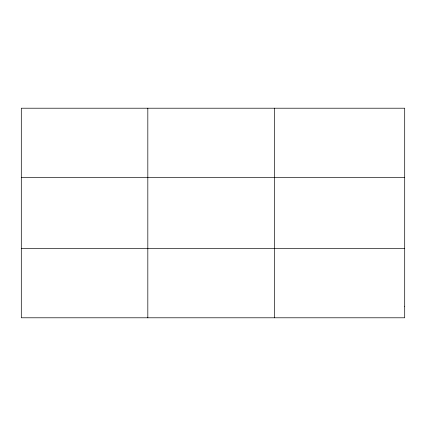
<?xml version="1.0" encoding="UTF-8"?>
<svg xmlns="http://www.w3.org/2000/svg" width="426" height="426" viewBox="0 0 426 426"><rect width="100%" height="100%" fill="white"/><g stroke="black" fill="none" stroke-linecap="round" stroke-linejoin="round"><path stroke-width="0.64" d="M147.822 108.209L147.822 317.791M21.3 177.37L404.7 177.37M21.3 248.63L404.7 248.63M274.344 108.209L274.344 317.791M404.7 306.262L404.7 317.791L21.3 317.791L21.3 108.209L404.7 108.209L404.7 306.262"/></g></svg>
